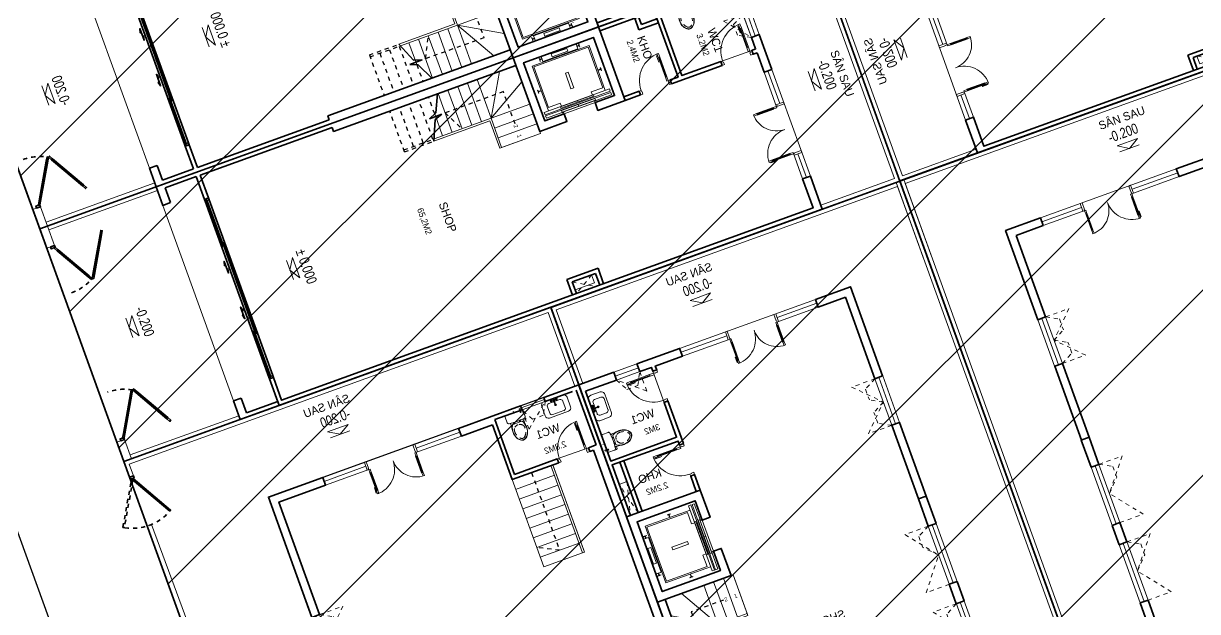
# Model space of a CAD drawing. Header units: metres. Extents: x 551291 to 569219, y 2064429 to 2066248.
# Drawn here: x 552833.64 to 552862.09, y 2065677.36 to 2065691.61 of the extents above; entities that cross this region are included whole.
import ezdxf

# ---------------------------------------------------------------- set-up
doc = ezdxf.new("R2010")
doc.units = ezdxf.units.M
for name, pattern in [('$AUDIT_BAD_LTYPE2', [0]), ('CENTER', [2, 1.25, -0.25, 0.25, -0.25]), ('DASHDOT2', [0.5, 0.25, -0.125, 0, -0.125]), ('HIDDEN', [0.375, 0.25, -0.125]), ('HIDDEN2', [0.1875, 0.125, -0.0625]), ('xref-thap C (mb tang 32-2)$0$HIDDEN', [0.375, 0.25, -0.125])]:
    doc.linetypes.add(name, pattern=pattern)
doc.layers.get('0').update_dxf_attribs({"linetype": 'CONTINUOUS'})
doc.layers.get('DEFPOINTS').update_dxf_attribs({"linetype": 'CONTINUOUS'})
for name, color, linetype, lineweight in [('-CONCRETE', 1, 'CONTINUOUS', 35), ('-DIM', 9, 'CONTINUOUS', 13), ('-DOOR', 137, 'CONTINUOUS', 9), ('-FURNITURE', 46, 'CONTINUOUS', 9), ('-HIDE', 3, 'HIDDEN', 13), ('-KH', 143, 'CONTINUOUS', 13), ('-LINE1', 7, 'CONTINUOUS', 18), ('-LINE2', 252, 'CONTINUOUS', 9), ('-TEXT', 7, 'CONTINUOUS', 15), ('-WALL', 4, 'CONTINUOUS', 35), ('text', 7, 'CONTINUOUS', 25)]:
    doc.layers.add(name, color=color, linetype=linetype, lineweight=lineweight)
for name, color, linetype in [('1-NETMANH', 8, 'CONTINUOUS'), ('APOLIC', 7, 'CONTINUOUS'), ('ChiaLo', 128, 'CENTER'), ('datOlienke', 42, 'CONTINUOUS'), ('LogDg', 7, 'CONTINUOUS'), ('LoLK', 6, 'CONTINUOUS'), ('TEXT25', 2, 'CONTINUOUS'), ('ViaHeS', 32, 'CONTINUOUS')]:
    doc.layers.add(name, color=color, linetype=linetype)
doc.styles.add('1', font='arial.ttf')
doc.styles.add('SVN_AVO_thuong', font='')
doc.styles.add('T1', font='', dxfattribs={"height": 200})
doc.styles.add('vnavanth', font='', dxfattribs={"width": 0.8})
doc.styles.get('SVN_AVO_thuong').set_extended_font_data('SVN-Avo')
doc.styles.get('T1').set_extended_font_data('VNgeometric Light')
doc.styles.get('vnavanth').set_extended_font_data('.VnAvantH')

# ---------------------------------------------------------------- blocks, each defined once
blk = doc.blocks.new('A$C18091ED7')
for p, q in [((-83, -267), (-83, -300)), ((-83, -278), (-83, -288)), ((-63, -265), (-81, -265)), ((-61, -267), (-61, -300)), ((0, -42), (0, 0)), ((61, -267), (61, -300)), ((63, -265), (81, -265)), ((83, -267), (83, -300)), ((83, -278), (83, -288)), ((146, -27), (179, -27)), ((146, -27), (146, -30)), ((146, -30), (166, -30)), ((153, -37), (146, -30)), ((152, 0), (152, -27)), ((152, 0), (179, 0)), ((153, -37), (166, -37)), ((153, -40), (153, -37)), ((153, -40), (178, -40)), ((153, -40), (178, -40)), ((153, -40), (153, -42)), ((165, -262), (165, -290)), ((185, -30), (166, -30)), ((178, -37), (166, -37)), ((168, -260), (228, -260)), ((185, -30), (178, -37)), ((178, -37), (178, -40)), ((178, -40), (178, -42)), ((179, 0), (179, -27)), ((179, -27), (185, -27)), ((185, -27), (185, -30)), ((231, -274), (231, -262)), ((-61, -290), (-83, -290)), ((61, -290), (83, -290)), ((168, -292), (207, -292))]:
    blk.add_line(p, q)
for points in [[(230, -219, -0.137407), (225, -235), (222, -241, -0.236081), (198, -255, -0.051961), (-198, -255, -0.236081), (-222, -241), (-225, -235, -0.137407), (-230, -219), (-230, -72, -0.198912), (-226, -63), (-209, -46, -0.198912), (-200, -42), (0, -42), (200, -42, -0.198912), (209, -46), (226, -63, -0.198912), (230, -72)], [(144, -619, -0.212405), (26, -734, -0.027685), (-1, -739, -0.022279), (-26, -734, -0.212405), (-144, -619, -0.142796), (-167, -428, -0.093005), (-128, -309, -0.256439), (-111, -300), (0, -300), (111, -300, -0.256439), (128, -309, -0.093005), (167, -428, -0.142796)]]:
    blk.add_lwpolyline(points, format="xyb", close=True)
at = {"linetype": 'xref-thap C (mb tang 32-2)$0$HIDDEN', "ltscale": 100}
blk.add_lwpolyline([(61, -669, -0.199031), (0, -699, -0.199031), (-61, -669, -0.218924), (-132, -478, -0.153791), (-112, -404, -0.236701), (0, -348, -0.236701), (112, -404, -0.153791), (132, -478, -0.218924)], format="xyb", close=True, dxfattribs=at)
blk.add_circle((166, -78), 13.9)
for centre, radius, start, end in [((-81, -267), 1.98, 90, 180), ((-63, -267), 1.98, 0, 90), ((63, -267), 1.98, 90, 180), ((81, -267), 1.98, 0, 90), ((168, -262), 2.47, 90, 180), ((168, -225), 80.1, 306.4659, 320.3123), ((228, -274), 2.47, 320.3123, 0), ((168, -290), 2.47, 180, 270), ((207, -277), 15.5, 270, 306.4659)]:
    blk.add_arc(centre, radius, start, end)
for points in [[(-156, -259), (-157, -267), (-164, -328), (-169, -385), (-184, -528), (-136, -679), (-50, -735), (-20, -741), (0, -744)], [(156, -259), (157, -267), (164, -328), (169, -385), (184, -528), (136, -679), (50, -735), (20, -741), (0, -744)]]:
    blk.add_open_spline(points, degree=3, knots=[130.613938, 130.613938, 130.613938, 130.613938, 152.852109, 311.129351, 417.703951, 561.383393, 697.692632, 710.812262, 710.812262, 710.812262, 710.812262])
blk = doc.blocks.new('X-5M-DH-2-CORE$0$A$C75E80C28')
at = {"layer": '-LINE2', "linetype": 'Continuous', "ltscale": 2}
for p, q in [((-731, -149), (731, -149)), ((-731, -1305), (-731, -149)), ((-700, -179), (700, -179)), ((-700, -1225), (-700, -179)), ((-557, -112), (-560, -112)), ((-510, -22), (-510, -51)), ((-507, -22), (-510, -22)), ((-510, -109), (-510, -79)), ((-507, -22), (-507, -51)), ((-507, -109), (-507, -79)), ((-456, -57), (-501, -57)), ((-456, -60), (-501, -60)), ((-456, -70), (-501, -70)), ((-456, -73), (-501, -73)), ((-453, -63), (-453, -67)), ((-450, -63), (-450, -67)), ((450, -63), (450, -67)), ((453, -63), (453, -67)), ((456, -57), (501, -57)), ((456, -60), (501, -60)), ((456, -70), (501, -70)), ((456, -73), (501, -73)), ((457, -112), (460, -112)), ((507, -22), (510, -22)), ((507, -22), (507, -51)), ((507, -109), (507, -79)), ((510, -22), (510, -51)), ((510, -109), (510, -79)), ((700, -1225), (700, -179)), ((731, -1305), (731, -149)), ((840, -1305), (-840, -1305)), ((-840, -1365), (-840, -1305)), ((840, -1365), (-840, -1365)), ((840, -1395), (-840, -1395)), ((-840, -1395), (-840, -1455)), ((-700, -1225), (-400, -1225)), ((430, -1406), (-430, -1406)), ((-430, -1406), (-430, -1446)), ((425, -1309), (-425, -1309)), ((-425, -1343), (-425, -1309)), ((425, -1343), (-425, -1343)), ((-400, -1305), (-400, -1225)), ((0, -1309), (0, -1343)), ((0, -1406), (0, -1446)), ((700, -1225), (400, -1225)), ((400, -1305), (400, -1225)), ((425, -1343), (425, -1309)), ((430, -1406), (430, -1446)), ((840, -1365), (840, -1305)), ((840, -1395), (840, -1455)), ((-840, -1455), (-435, -1455)), ((-435, -1450), (-435, -1460)), ((-435, -1450), (-400, -1450)), ((-435, -1460), (-425, -1460)), ((-435, -1490), (-435, -1500)), ((-435, -1490), (-425, -1490)), ((-435, -1500), (-400, -1500)), ((-433, -1452), (-433, -1458)), ((-433, -1452), (-402, -1452)), ((-433, -1458), (-425, -1458)), ((-433, -1492), (-433, -1498)), ((-433, -1492), (-425, -1492)), ((-433, -1498), (-402, -1498)), ((430, -1446), (-430, -1446)), ((-425, -1458), (-425, -1460)), ((-425, -1490), (-425, -1492)), ((-402, -1452), (-402, -1498)), ((400, -1450), (-400, -1450)), ((-400, -1450), (-400, -1500)), ((400, -1450), (400, -1500)), ((435, -1450), (400, -1450)), ((435, -1500), (400, -1500)), ((402, -1452), (402, -1498)), ((433, -1452), (402, -1452)), ((433, -1498), (402, -1498)), ((433, -1458), (425, -1458)), ((425, -1458), (425, -1460)), ((435, -1460), (425, -1460)), ((425, -1490), (425, -1492)), ((435, -1490), (425, -1490)), ((433, -1492), (425, -1492)), ((433, -1452), (433, -1458)), ((433, -1492), (433, -1498)), ((435, -1450), (435, -1460)), ((840, -1455), (435, -1455)), ((435, -1490), (435, -1500))]:
    blk.add_line(p, q, dxfattribs=at)
for points in [[(-450, 0), (-450, -130), (450, -130), (450, 0)], [(-200, -29), (200, -29), (200, -101), (-200, -101)], [(-36, -584), (36, -584), (36, -984), (-36, -984)]]:
    blk.add_lwpolyline(points, close=True, dxfattribs=at)
for points in [[(-780, -789), (-751, -789, 0.414214), (-750, -788), (-750, -784), (-750, -780, 0.414214), (-751, -779), (-780, -779, -0.256978), (-784, -782), (-798, -782, -0.414214), (-801, -779), (-804, -749, 0.414214), (-807, -746), (-812, -746), (-812, -784), (-812, -821), (-807, -821, 0.414214), (-804, -818), (-801, -789, -0.414214), (-798, -786), (-784, -786, -0.256978), (-780, -789)], [(780, -789), (751, -789, -0.414214), (750, -788), (750, -784), (750, -780, -0.414214), (751, -779), (780, -779, 0.256978), (784, -782), (798, -782, 0.414214), (801, -779), (804, -749, -0.414214), (807, -746), (812, -746), (812, -784), (812, -821), (807, -821, -0.414214), (804, -818), (801, -789, 0.414214), (798, -786), (784, -786, 0.256978), (780, -789)]]:
    blk.add_lwpolyline(points, format="xyb", dxfattribs=at)
for centre, radius, start, end in [((-501, -51), 9.4, 180, 270), ((-501, -79), 9.4, 90, 180), ((-501, -51), 6.2, 180, 270), ((-501, -79), 6.2, 90, 180), ((-456, -63), 6.2, 0, 90), ((-456, -63), 3, 0, 90), ((-456, -67), 6.2, 270, 0), ((-456, -67), 3, 270, 0), ((456, -63), 6.2, 90, 180), ((456, -67), 6.2, 180, 270), ((456, -63), 3, 90, 180), ((456, -67), 3, 180, 270), ((501, -51), 6.2, 270, 0), ((501, -51), 9.4, 270, 0), ((501, -79), 9.4, 0, 90), ((501, -79), 6.2, 0, 90)]:
    blk.add_arc(centre, radius, start, end, dxfattribs=at)
blk = doc.blocks.new('A$C3F71457E')
at = {"layer": '-CONCRETE'}
blk.add_lwpolyline([(0, -100), (0, 400), (-1500, 400), (-1500, -1400), (0, -1400), (0, -900), (200, -900), (200, -1600), (-1700, -1600), (-1700, 600), (200, 600), (200, -100), (0, -100)], dxfattribs=at)
at = {"layer": '-LINE1'}
blk.add_line((0, -900), (0, -100), dxfattribs=at)
at = {"color": 2, "rotation": 90}
blk.add_blockref('X-5M-DH-2-CORE$0$A$C75E80C28', (-1500, -500), dxfattribs=at)
blk = doc.blocks.new('*U1202')
at = {"linetype": '$AUDIT_BAD_LTYPE2'}
for p, q in [((70, 100), (70, 600)), ((90, 600), (90, 100))]:
    blk.add_line(p, q, dxfattribs=at)
for points in [[(50, 600), (90, 600), (90, 700), (50, 700), (50, 600)], [(50, 603), (50, 100)], [(50, 100), (90, 100), (90, 0), (50, 0), (50, 100)]]:
    blk.add_lwpolyline(points)
for points in [[(118, 495), (118, 664), (90, 664), (90, 636), (113, 636), (113, 495)], [(0, 0), (50, 0), (50, -40), (60, -40), (60, -100), (0, -100)], [(800, 0), (750, 0), (750, -40), (740, -40), (740, -100), (800, -100)]]:
    blk.add_lwpolyline(points, close=True)
at = {"linetype": '$AUDIT_BAD_LTYPE2', "ltscale": 0.3}
blk.add_arc((50, 0), 700, 0, 90, dxfattribs=at)
blk = doc.blocks.new('lavabo4')
for p, q in [((241, 0), (-241, 0)), ((-327, -86), (-327, -330)), ((-200, -138), (-200, -305)), ((141, -80), (-141, -80)), ((-74, -39), (-79, -39)), ((-74, -44), (-79, -44)), ((-67, -33), (-67, -28)), ((-67, -50), (-67, -55)), ((-63, -33), (-63, -28)), ((-63, -50), (-63, -55)), ((-57, -39), (-52, -39)), ((-57, -44), (-52, -44)), ((-9, -57), (-9, -123)), ((9, -123), (9, -57)), ((57, -39), (52, -39)), ((57, -44), (52, -44)), ((63, -33), (63, -28)), ((63, -50), (63, -55)), ((68, -33), (68, -28)), ((68, -50), (68, -55)), ((74, -39), (79, -39)), ((74, -44), (79, -44)), ((200, -305), (200, -138)), ((327, -330), (327, -86)), ((-241, -416), (241, -416)), ((-141, -363), (141, -363))]:
    blk.add_line(p, q)
for centre, radius in [((-65, -42), 24.8), ((-83, -42), 5.03), ((-65, -42), 9), ((-65, -24), 5.03), ((-65, -60), 5.03), ((-47, -42), 5.03), ((0, -159), 22.8), ((0, -159), 14.1), ((0, -42), 9), ((65, -42), 24.8), ((47, -42), 5.03), ((65, -42), 9), ((65, -24), 5.03), ((65, -60), 5.03), ((83, -42), 5.03)]:
    blk.add_circle(centre, radius)
for centre, radius, start, end in [((-241, -86), 86.1, 90, 180), ((-141, -138), 58.8, 90, 180), ((-65, -42), 18, 105.2407, 164.2093), ((-65, -42), 18, 196.2342, 253.9047), ((-65, -42), 18, 16.4413, 74.0789), ((-65, -42), 18, 286.12, 344.0884), ((0, -42), 27, 289.6514, 250.3603), ((0, -42), 18, 300.3431, 239.7554), ((0, -123), 9, 180, 0), ((65, -42), 18, 106.12, 164.0884), ((65, -42), 18, 196.4413, 254.0789), ((65, -42), 18, 16.2342, 73.9047), ((65, -42), 18, 285.2407, 344.2093), ((141, -138), 58.8, 0, 90), ((241, -86), 86.1, 0, 90), ((-241, -330), 86.1, 180, 270), ((-141, -305), 58.8, 180, 270), ((141, -305), 58.8, 270, 0), ((241, -330), 86.1, 270, 0)]:
    blk.add_arc(centre, radius, start, end)
blk = doc.blocks.new('A$Cf949713d')
at = {"layer": '-LINE1'}
for p, q in [((1754, 3250), (4, 3250)), ((1004, 2250), (427, 3250)), ((1004, 3250), (1004, 2250)), ((1254, 2250), (1254, 3250)), ((1254, 3250), (1254, 2250)), ((1504, 2250), (1504, 3250)), ((1504, 3250), (1504, 2250)), ((1754, 2250), (1754, 3250)), ((1754, 3250), (1754, 2200)), ((1004, 2250), (4, 2827)), ((1004, 780), (1004, 2250)), ((1004, 2250), (1754, 2250)), ((1054, 2200), (1054, 759)), ((1054, 2200), (1754, 2200))]:
    blk.add_line(p, q, dxfattribs=at)
at = {"layer": '-LINE1', "lineweight": 18}
for p, q in [((4, 3250), (4, 1250)), ((1004, 2250), (4, 2250)), ((1004, 2000), (4, 2000)), ((1004, 1750), (4, 1750)), ((1004, 1500), (4, 1500)), ((1004, 1250), (4, 1250)), ((1004, 1000), (439, 1000))]:
    blk.add_line(p, q, dxfattribs=at)
at = {"layer": '-WALL'}
for p, q in [((426, 1032), (0, 1235)), ((505, 1160), (503, 839)), ((570, 962), (505, 1160)), ((503, 839), (426, 1032)), ((1054, 759), (570, 962))]:
    blk.add_line(p, q, dxfattribs=at)
at = {"layer": '1-NETMANH', "linetype": 'DASHDOT2'}
for p, q in [((4, 1233), (4, 0)), ((439, 1000), (4, 1000)), ((1004, 750), (4, 750)), ((1004, 0), (1004, 780)), ((1054, 0), (1054, 759)), ((1004, 500), (4, 500)), ((1004, 250), (4, 250)), ((1054, 0), (4, 0))]:
    blk.add_line(p, q, dxfattribs=at)
blk.add_lwpolyline([(1331, 2750), (496, 2750), (502, 1250), (502, 1250), (1004, 1500), (1004, 1500)], dxfattribs=at)
at = {"layer": '-TEXT', "color": 2, "style": 'vnavanth'}
for s, p in [('2', (1351, 2698)), ('1', (1600, 2698))]:
    blk.add_text(s, height=100, dxfattribs=at).set_placement(p)
blk = doc.blocks.new('*U1193')
at = {"color": 8, "ltscale": 100}
for p, q in [((50, 100), (4580, 100)), ((50, 0), (4580, 0))]:
    blk.add_line(p, q, dxfattribs=at)
at = {"ltscale": 100}
for p, q in [((105, 45), (1148, 45)), ((1148, 10), (105, 10)), ((1218, 90), (2245, 90)), ((2245, 55), (1218, 55)), ((3413, 90), (2385, 90)), ((2385, 55), (3413, 55)), ((4525, 45), (3483, 45)), ((3483, 10), (4525, 10))]:
    blk.add_line(p, q, dxfattribs=at)
for points in [[(50, 100), (0, 100), (0, 0), (50, 0), (50, 10), (35, 10), (35, 45), (50, 45)], [(4630, 0), (4580, 0), (4580, 10), (4595, 10), (4595, 45), (4580, 45), (4580, 100), (4630, 100)]]:
    blk.add_lwpolyline(points, close=True)
for points in [[(105, 32), (95, 32), (95, 22), (105, 22), (105, 10), (35, 10), (35, 45), (105, 45)], [(1148, 90), (1218, 90), (1218, 77), (1208, 77), (1208, 67), (1218, 67), (1218, 55), (1148, 55)], [(1218, 10), (1148, 10), (1148, 22), (1158, 22), (1158, 32), (1148, 32), (1148, 45), (1218, 45)], [(2245, 67), (2255, 67), (2255, 77), (2245, 77), (2245, 90), (2315, 90), (2315, 55), (2245, 55)], [(2385, 67), (2375, 67), (2375, 77), (2385, 77), (2385, 90), (2315, 90), (2315, 55), (2385, 55)], [(3483, 90), (3413, 90), (3413, 77), (3423, 77), (3423, 67), (3413, 67), (3413, 55), (3483, 55)], [(3413, 10), (3483, 10), (3483, 22), (3473, 22), (3473, 32), (3483, 32), (3483, 45), (3413, 45)], [(4525, 32), (4535, 32), (4535, 22), (4525, 22), (4525, 10), (4595, 10), (4595, 45), (4525, 45)]]:
    blk.add_lwpolyline(points, close=True, dxfattribs=at)
at = {"color": 8, "ltscale": 100}
for points in [[(1158, 32), (1158, 22), (95, 22), (95, 32)], [(1208, 67), (1208, 77), (2255, 77), (2255, 67)], [(3423, 67), (3423, 77), (2375, 77), (2375, 67)], [(3473, 32), (3473, 22), (4535, 22), (4535, 32)]]:
    blk.add_lwpolyline(points, close=True, dxfattribs=at)
for points in [[(1677, -65), (1677, -90), (1577, -65), (1877, -65), (1777, -40), (1777, -65)], [(2954, -65), (2954, -90), (3054, -65), (2754, -65), (2854, -40), (2854, -65)]]:
    blk.add_lwpolyline(points)
blk = doc.blocks.new('*U1195')
for points in [[(22, 564), (22, 734), (50, 734), (50, 706), (27, 706), (27, 564)], [(0, 0), (50, 0), (50, -40), (60, -40), (60, -246), (0, -246)], [(1599, 0), (1549, 0), (1549, -40), (1539, -40), (1539, -246), (1599, -246)]]:
    blk.add_lwpolyline(points, close=True)
for points in [[(50, 670), (90, 670), (90, 770), (50, 770), (50, 670)], [(1549, 629), (1509, 629), (1509, 729), (1549, 729), (1549, 629)], [(50, 673), (50, 100)], [(1549, 632), (1549, 100)], [(50, 100), (90, 100), (90, 0), (50, 0), (50, 100)], [(1549, 100), (1509, 100), (1509, 0), (1549, 0), (1549, 100)]]:
    blk.add_lwpolyline(points)
at = {"ltscale": 0.3}
for points in [[(820, 0, 0.414214), (50, 770, 0.414214)], [(820, 0, -0.414214), (1549, 729, -0.414214)]]:
    blk.add_lwpolyline(points, format="xyb", dxfattribs=at)
at = {"layer": 'APOLIC', "linetype": '$AUDIT_BAD_LTYPE2'}
for p, q in [((70, 100), (70, 670)), ((90, 670), (90, 100)), ((1509, 629), (1509, 100)), ((1529, 100), (1529, 629))]:
    blk.add_line(p, q, dxfattribs=at)
blk = doc.blocks.new('MAU M1SH')
at = {"layer": '-DIM'}
blk.add_line((1020, 14600), (-380, 14600), dxfattribs=at)
at = {"layer": '-DOOR'}
for p, q in [((1870, 14800), (1920, 14800)), ((1020, 14700), (420, 14700)), ((1920, 14700), (2760, 14700)), ((4060, 14700), (4670, 14700))]:
    blk.add_line(p, q, dxfattribs=at)
blk.add_lwpolyline([(1020, 14600), (420, 14600), (420, 14800), (1020, 14800)], close=True, dxfattribs=at)
for points in [[(2833, 14600), (1920, 14600), (1920, 14800), (4670, 14800), (4670, 14600), (3987, 14600)], [(1320, 14500), (1320, 13700)]]:
    blk.add_lwpolyline(points, dxfattribs=at)
at = {"layer": '-HIDE', "ltscale": 10}
for p, q in [((5120, 9000), (5420, 8500)), ((5120, 8500), (5419, 9000))]:
    blk.add_line(p, q, dxfattribs=at)
at = {"layer": '-KH'}
for p, q in [((2265, 15612), (2762, 15612)), ((2271, 2164), (2768, 2164)), ((2265, -1975), (2762, -1975))]:
    blk.add_line(p, q, dxfattribs=at)
for points in [[(2777, 15771), (2250, 15771), (2514, 15612)], [(2783, 2323), (2256, 2323), (2520, 2164)], [(2777, -1816), (2250, -1816), (2514, -1975)]]:
    blk.add_lwpolyline(points, close=True, dxfattribs=at)
for points in [[(2514, 15612), (2514, 15771), (2777, 15771), (2514, 15612)], [(2520, 2164), (2520, 2323), (2783, 2323), (2520, 2164)], [(2514, -1975), (2514, -1816), (2777, -1816), (2514, -1975)]]:
    blk.add_solid(points, dxfattribs=at)
at = {"layer": '-LINE1'}
for p, q in [((5320, 9000), (5120, 9000)), ((5320, 9000), (5320, 8500)), ((0, -200), (5040, -200))]:
    blk.add_line(p, q, dxfattribs=at)
at = {"layer": '-LINE1', "lineweight": 18}
for p, q in [((-480, 800), (-480, -3200)), ((5520, 800), (5520, -3200)), ((-381, -3000), (-381, -200)), ((5420, -3000), (5420, -200)), ((20, -3100), (20, -3000))]:
    blk.add_line(p, q, dxfattribs=at)
at = {"layer": '-LINE1'}
for points in [[(-480, 14800), (-480, 16800), (5520, 16800), (5518, 14800)], [(-380, 14800), (-380, 16700), (5420, 16700), (5418, 14800)]]:
    blk.add_lwpolyline(points, dxfattribs=at)
at = {"layer": '-LINE1', "lineweight": 18}
for points in [[(-480, -3200), (20, -3200), (20, -3000), (-480, -3000)], [(5020, -3200), (5520, -3200), (5520, -3000), (5020, -3000)]]:
    blk.add_lwpolyline(points, close=True, dxfattribs=at)
at = {"layer": '-LINE2', "linetype": 'HIDDEN2', "ltscale": 10}
for points in [[(420, 14600), (420, 14100), (1019, 14600)], [(1020, 14600), (859, 14300), (580, 14300), (420, 14600)]]:
    blk.add_lwpolyline(points, dxfattribs=at)
at = {"layer": '-WALL'}
for p, q in [((-180, 12600), (-180, 12200)), ((-80, 12600), (-80, 12100)), ((-380, 12200), (-180, 12200)), ((-380, 12100), (-80, 12100)), ((5020, 9200), (5419, 9200)), ((5020, 9200), (5020, 8400)), ((-380, 9000), (-480, 9000)), ((-480, 9000), (-480, 800)), ((5120, 9100), (5419, 9100)), ((5120, 9100), (5120, 8500)), ((5020, 8400), (5420, 8400)), ((5120, 8500), (5420, 8500)), ((-380, 900), (-380, 4300)), ((205, 900), (-380, 900)), ((205, 800), (205, 900)), ((4835, 800), (4835, 900)), ((-480, 800), (-480, -200)), ((-381, 800), (205, 800)), ((-381, 0), (-381, 800)), ((5520, 800), (5420, 800)), ((5420, 800), (5420, 0)), ((5520, -200), (5520, 800)), ((0, 0), (-381, 0)), ((0, 0), (0, -200)), ((5040, 0), (5420, 0)), ((0, -200), (-480, -200)), ((5040, -200), (5040, 0)), ((5040, -200), (5520, -200))]:
    blk.add_line(p, q, dxfattribs=at)
for points in [[(-480, 16800), (5520, 16800), (5520, -3200), (-480, -3200)], [(1420, 14600), (1420, 14500), (1320, 14500), (1320, 14600), (1020, 14600), (1020, 14800), (1920, 14800), (1920, 14600)], [(1320, 11600), (1420, 11600), (1420, 11200), (1320, 11200)]]:
    blk.add_lwpolyline(points, close=True, dxfattribs=at)
for points in [[(-380, 12700), (1320, 12700), (1320, 13700), (1420, 13700), (1420, 12400), (1320, 12400), (1320, 12600), (-380, 12600), (-380, 11200), (-480, 11200), (-480, 14800), (420, 14800), (420, 14600), (-380, 14600), (-380, 12700)], [(4670, 14800), (5520, 14800), (5520, 800), (4835, 800), (4835, 900), (5419, 900), (5419, 14600), (4670, 14600), (4670, 14800)], [(-380, 4300), (-280, 4300), (-280, 9000)]]:
    blk.add_lwpolyline(points, dxfattribs=at)
at = {"ltscale": 100}
for p, q in [((995, -2360), (146, -1870)), ((164, -1839), (1013, -2329)), ((4876, -1839), (4027, -2329)), ((4044, -2360), (4893, -1870)), ((995, -2460), (146, -2950)), ((164, -2980), (1013, -2490)), ((4876, -2980), (4027, -2490)), ((4044, -2460), (4893, -2950))]:
    blk.add_line(p, q, dxfattribs=at)
for points in [[(158, -1850), (149, -1845), (144, -1854), (153, -1859), (146, -1870), (60, -1820), (77, -1789), (164, -1839)], [(4882, -1850), (4891, -1845), (4896, -1854), (4887, -1859), (4893, -1870), (4980, -1820), (4962, -1789), (4876, -1839)], [(1082, -2410), (995, -2360), (1001, -2349), (1010, -2354), (1015, -2345), (1006, -2340), (1013, -2329), (1099, -2379)], [(1082, -2410), (995, -2460), (1001, -2471), (1010, -2466), (1015, -2474), (1006, -2479), (1013, -2490), (1099, -2440)], [(3958, -2410), (4044, -2360), (4038, -2349), (4030, -2354), (4025, -2345), (4033, -2340), (4027, -2329), (3940, -2379)], [(3958, -2410), (4044, -2460), (4038, -2471), (4030, -2466), (4025, -2474), (4033, -2479), (4027, -2490), (3940, -2440)], [(70, -3035), (60, -3035), (60, -3000), (20, -3000), (20, -3100), (70, -3100)], [(158, -2969), (149, -2974), (144, -2966), (153, -2961), (146, -2950), (60, -3000), (77, -3030), (164, -2980)], [(4882, -2969), (4891, -2974), (4896, -2966), (4887, -2961), (4893, -2950), (4980, -3000), (4962, -3030), (4876, -2980)], [(4970, -3035), (4980, -3035), (4980, -3000), (5020, -3000), (5020, -3100), (4970, -3100)]]:
    blk.add_lwpolyline(points, close=True, dxfattribs=at)
at = {"color": 8, "ltscale": 100}
for points in [[(1015, -2345), (1010, -2354), (144, -1854), (149, -1845)], [(4025, -2345), (4030, -2354), (4896, -1854), (4891, -1845)], [(1015, -2474), (1010, -2466), (144, -2966), (149, -2974)], [(4025, -2474), (4030, -2466), (4896, -2966), (4891, -2974)]]:
    blk.add_lwpolyline(points, close=True, dxfattribs=at)
at = {"color": 8, "linetype": 'HIDDEN', "ltscale": 10}
for centre, start, end in [((60, -3000), 0, 30), ((4980, -3000), 150, 180)]:
    blk.add_arc(centre, 1180, start, end, dxfattribs=at)
blk.add_arc((562, -2710), 580, 210, 213.4596)
at = {"layer": 'text'}
for p, q in [((-480, 10000), (-481, 10000)), ((-480, 9900), (-481, 9900))]:
    blk.add_line(p, q, dxfattribs=at)
at = {"layer": '-DOOR', "xscale": 0.8130081300813009, "yscale": 0.8130081300813009, "zscale": 0.8130081300813009, "rotation": 180}
blk.add_blockref('*U1195', (4060, 14600), dxfattribs=at)
at = {"layer": '-DOOR', "xscale": -1, "rotation": 89.99999998995061}
for p in [(1320, 14500), (1320, 12400)]:
    blk.add_blockref('*U1202', p, dxfattribs=at)
at = {"layer": '-FURNITURE', "rotation": 90}
blk.add_blockref('lavabo4', (-380, 14077), dxfattribs=at)
at = {"layer": '-FURNITURE', "xscale": -1, "rotation": 90}
blk.add_blockref('A$C18091ED7', (-423, 13273), dxfattribs=at)
at = {"layer": '-WALL', "xscale": -1, "rotation": 180}
blk.add_blockref('A$C3F71457E', (1220, 9600), dxfattribs=at)
at = {"layer": '-WALL', "color": 1}
blk.add_blockref('A$Cf949713d', (-284, 5750), dxfattribs=at)
blk.add_blockref('*U1193', (205, 800))
at = {"layer": '-TEXT', "style": '1', "width": 0.75}
for s, p in [('-0.200', (2124, 15894)), ('%%P 0.000', (2136, 2446)), ('-0.200', (2124, -1693))]:
    blk.add_text(s, height=250, dxfattribs=at).set_placement(p)
at = {"layer": 'TEXT25'}
for s, height, style, p in [('SÂN SAU', 200, 'SVN_AVO_thuong', (2002, 16272)), ('WC1', 200, 'SVN_AVO_thuong', (487, 13653)), ('3.2M2', 150, 'T1', (509, 13362)), ('KHO', 200, 'SVN_AVO_thuong', (81, 11985)), ('2.4M2', 150, 'T1', (82, 11720)), ('SHOP', 200, 'SVN_AVO_thuong', (2235, 6098)), ('65,2M2', 150, 'T1', (2182, 5560))]:
    blk.add_text(s, height=height, rotation=360, dxfattribs=dict(at, style=style)).set_placement(p)
blk = doc.blocks.new('D12')
at = {"layer": '-DOOR'}
for p, q in [((0, 200), (1200, 200)), ((0, 100), (1200, 100)), ((0, 0), (1200, 0))]:
    blk.add_line(p, q, dxfattribs=at)
at = {"layer": '-LINE2', "linetype": 'HIDDEN2', "ltscale": 10}
for p, q in [((0, 200), (0, 800)), ((0, 800), (600, 200)), ((1200, 800), (600, 200)), ((1200, 200), (1200, 800)), ((0, 200), (160, 500)), ((160, 500), (439, 500)), ((600, 200), (439, 500)), ((600, 200), (761, 500)), ((1040, 500), (761, 500)), ((1200, 200), (1040, 500))]:
    blk.add_line(p, q, dxfattribs=at)
blk = doc.blocks.new('MAU M3SH')
at = {"layer": '-DOOR'}
for p, q in [((4550, 14700), (5150, 14700)), ((-951, 12500), (-951, 11300)), ((-851, 12500), (-851, 11300)), ((-751, 12500), (-751, 11300)), ((-850, 8700), (-851, 7200)), ((-851, 6700), (-851, 5200))]:
    blk.add_line(p, q, dxfattribs=at)
for points in [[(1045, 14600), (-50, 14600), (-50, 14800), (3450, 14800), (3450, 14600), (2272, 14600)], [(972, 14700), (-50, 14700)], [(3450, 14700), (2272, 14700)], [(-951, 9400), (-951, 9400), (-751, 9400), (-751, 9200)], [(-751, 8700), (-751, 5200), (-951, 5200), (-951, 8700)]]:
    blk.add_lwpolyline(points, dxfattribs=at)
blk.add_lwpolyline([(5150, 14600), (4550, 14600), (4550, 14800), (5150, 14800)], close=True, dxfattribs=at)
at = {"layer": '-HIDE'}
for p, q in [((5749, 11400), (5950, 12200)), ((5749, 12200), (5949, 11400))]:
    blk.add_line(p, q, dxfattribs=at)
at = {"layer": '-KH'}
blk.add_line((2302, 15650), (2799, 15650), dxfattribs=at)
blk.add_lwpolyline([(2814, 15809), (2287, 15809), (2550, 15650)], close=True, dxfattribs=at)
blk.add_solid([(2550, 15650), (2550, 15809), (2814, 15809), (2550, 15650)], dxfattribs=at)
at = {"layer": '-LINE1'}
for p, q in [((-2951, -2700), (-2950, 16800)), ((-2950, 16800), (-2850, 16800)), ((-2850, 16800), (-2851, -2502)), ((4250, 14500), (4250, 13700)), ((5749, 12200), (5949, 12200))]:
    blk.add_line(p, q, dxfattribs=at)
for points in [[(-2950, 14800), (-2950, 16800), (6050, 16800), (6048, 14800)], [(-2850, 14800), (-2850, 16700), (5949, 16700), (5948, 14800)], [(-2850, 14800), (-2850, 16700), (5949, 16700), (5948, 14800)]]:
    blk.add_lwpolyline(points, dxfattribs=at)
at = {"layer": '-LINE2', "linetype": 'HIDDEN2', "ltscale": 10}
for p, q in [((4550, 14600), (4550, 14100)), ((4550, 14100), (5150, 14600)), ((-751, 8700), (-151, 8700)), ((-151, 8700), (-751, 7950)), ((-751, 8700), (-451, 8540)), ((-451, 8540), (-451, 8261)), ((-751, 7950), (-451, 8261)), ((-151, 7200), (-751, 7950)), ((-751, 7200), (-151, 7200)), ((-751, 6700), (-151, 6700)), ((-151, 6700), (-751, 5950)), ((-751, 6700), (-451, 6540)), ((-751, 5950), (-451, 6261)), ((-451, 6540), (-451, 6261)), ((-151, 5200), (-751, 5950)), ((-751, 5200), (-151, 5200))]:
    blk.add_line(p, q, dxfattribs=at)
blk.add_lwpolyline([(5150, 14600), (4989, 14300), (4710, 14300), (4550, 14600)], dxfattribs=at)
at = {"layer": '-WALL'}
for p, q in [((-50, 14800), (-50, 14600)), ((-50, 14600), (-751, 14600)), ((-751, 14600), (-751, 12500)), ((5649, 11400), (5649, 12700)), ((5749, 11400), (5749, 12700)), ((-751, 12500), (-950, 12500)), ((4150, 11400), (4250, 11400)), ((-950, 9400), (-950, 11300)), ((-751, 11300), (-950, 11300)), ((-751, 11300), (-751, 9400)), ((-750, 9400), (-951, 9400)), ((-951, 8700), (-951, 9400)), ((-751, 8700), (-751, 9400)), ((5849, 9200), (5850, 4700)), ((5949, 9200), (6050, 9200)), ((6050, 800), (6050, 9200)), ((-951, 8700), (-751, 8700)), ((-951, 5200), (-751, 5200)), ((-950, 4700), (-950, 5200)), ((-751, 5200), (-750, 1000))]:
    blk.add_line(p, q, dxfattribs=at)
at = {"layer": '-WALL', "color": 250}
for p, q in [((-751, 7200), (-951, 7200)), ((-751, 6700), (-951, 6700))]:
    blk.add_line(p, q, dxfattribs=at)
at = {"layer": '-WALL'}
for points in [[(-2950, 16800), (6050, 16800), (6050, -2887), (-2950, -2700)], [(4150, 11801), (4250, 11801), (4250, 11400), (4150, 11400)], [(-951, 7200), (-751, 7200), (-751, 6700), (-951, 6700)]]:
    blk.add_lwpolyline(points, close=True, dxfattribs=at)
for points in [[(-950, 12500), (-950, 14800), (-50, 14800)], [(4550, 14600), (4250, 14600), (4250, 14500), (4150, 14500), (4150, 14600), (3450, 14600), (3450, 14800), (4550, 14800), (4550, 14600)], [(5949, 14600), (5949, 12800), (4250, 12800), (4250, 13700), (4150, 13700), (4150, 12600), (4250, 12600), (4250, 12700), (5949, 12700), (5949, 11400), (6050, 11400), (6050, 14800), (5150, 14800), (5150, 14600)], [(5949, 14600), (5150, 14600)]]:
    blk.add_lwpolyline(points, dxfattribs=at)
at = {"layer": '-DOOR', "xscale": 0.8130081300813009, "yscale": 0.8130081300813009, "zscale": 0.8130081300813009, "rotation": 180}
blk.add_blockref('*U1195', (2272, 14600), dxfattribs=at)
at = {"layer": '-DOOR', "rotation": 270.0000000100493}
for p in [(4250, 14500), (4250, 12600)]:
    blk.add_blockref('*U1202', p, dxfattribs=at)
at = {"layer": '-FURNITURE', "xscale": -1, "rotation": 270}
blk.add_blockref('lavabo4', (5950, 14138), dxfattribs=at)
at = {"layer": '-FURNITURE', "rotation": 270}
blk.add_blockref('A$C18091ED7', (5992, 13247), dxfattribs=at)
at = {"layer": '-WALL', "rotation": 180}
blk.add_blockref('A$C3F71457E', (4350, 9800), dxfattribs=at)
at = {"layer": '-WALL', "color": 1, "xscale": -1}
blk.add_blockref('A$Cf949713d', (5853, 5950), dxfattribs=at)
at = {"xscale": -1, "rotation": 270}
blk.add_blockref('D12', (-951, 11300), dxfattribs=at)
at = {"layer": '-TEXT', "style": '1', "width": 0.75}
blk.add_text('-0.200', height=250, dxfattribs=at).set_placement((2160, 15932))
at = {"layer": 'TEXT25'}
for s, height, rotation, style, p in [('SÂN SAU', 200, 360, 'SVN_AVO_thuong', (2039, 16310)), ('WC1', 200, 0, 'SVN_AVO_thuong', (4558, 13454)), ('3M2', 150, 360, 'T1', (4549, 13112)), ('KHO', 200, 0, 'SVN_AVO_thuong', (4893, 12034)), ('2.2M2', 150, 360, 'T1', (4839, 11718)), ('SHOP', 200, 360, 'SVN_AVO_thuong', (1873, 7302))]:
    blk.add_text(s, height=height, rotation=rotation, dxfattribs=dict(at, style=style)).set_placement(p)
blk = doc.blocks.new('*U1199')
for points in [[(1108, 635), (1091, 665), (61, 70), (79, 40)], [(0, 100), (50, 100), (50, 0), (0, 0)]]:
    blk.add_lwpolyline(points, close=True)
at = {"color": 8, "linetype": 'HIDDEN', "ltscale": 5}
blk.add_lwpolyline([(1108, -535), (1091, -565), (61, 29), (79, 60)], close=True, dxfattribs=at)
for centre in [(56, 67), (74, 37)]:
    blk.add_circle(centre, 6)
blk.add_circle((56, 32), 6, dxfattribs=at)
blk.add_arc((61, 50), 1200, 331.3511, 28.6489, dxfattribs=at)
blk = doc.blocks.new('MAU M2SH')
at = {"layer": '-DOOR'}
for p, q in [((5948, 14800), (2448, 14800)), ((2448, 14800), (2448, 14600)), ((5948, 14600), (5948, 14800)), ((249, 14750), (849, 14750)), ((849, 14700), (249, 14700)), ((2448, 14700), (3575, 14700)), ((2448, 14600), (3649, 14600)), ((4835, 14600), (5948, 14600)), ((4875, 14700), (5948, 14700))]:
    blk.add_line(p, q, dxfattribs=at)
blk.add_lwpolyline([(849, 14700), (249, 14700), (249, 14800), (849, 14800)], close=True, dxfattribs=at)
at = {"layer": '-KH'}
blk.add_line((4949, 15641), (5446, 15641), dxfattribs=at)
blk.add_lwpolyline([(5461, 15800), (4934, 15800), (5197, 15641)], close=True, dxfattribs=at)
blk.add_solid([(5197, 15641), (5197, 15800), (5461, 15800), (5197, 15641)], dxfattribs=at)
at = {"layer": '-LINE1'}
for p, q in [((8850, 16800), (-650, 16800)), ((-650, 16800), (-648, 14800)), ((10250, 16700), (-550, 16700)), ((-550, 16700), (-548, 14800)), ((10247, 16400), (10350, 16400)), ((10350, 15139), (10239, 15139)), ((-350, 13289), (450, 13289))]:
    blk.add_line(p, q, dxfattribs=at)
at = {"layer": '-LINE1', "lineweight": 18}
for p, q in [((650, 12939), (1650, 12939)), ((650, 12689), (1650, 12689)), ((650, 12439), (1650, 12439)), ((650, 12189), (1650, 12189)), ((650, 11939), (1650, 11939)), ((650, 11689), (1650, 11689)), ((650, 11439), (1650, 11439)), ((650, 11189), (1650, 11189)), ((650, 10939), (1650, 10939))]:
    blk.add_line(p, q, dxfattribs=at)
at = {"layer": '-LINE1'}
for points in [[(-650, 16800), (10350, 16800), (10350, 1857), (5351, -3027), (4750, -3013), (4755, -2813), (5272, -2825), (5272, -2825), (10150, 1940), (10239, 15139)], [(10248, 16400), (10250, 16700)], [(1650, 10939), (1650, 13189)]]:
    blk.add_lwpolyline(points, dxfattribs=at)
at = {"layer": '-LINE1', "lineweight": 18}
for points in [[(650, 13189), (600, 13189), (600, 10939), (650, 10939)], [(600, 13139), (600, 13189), (600, 10939), (600, 10989)]]:
    blk.add_lwpolyline(points, close=True, dxfattribs=at)
at = {"layer": '-LINE2', "linetype": 'HIDDEN2', "ltscale": 10}
for p, q in [((849, 14200), (249, 14700)), ((849, 14700), (849, 14200))]:
    blk.add_line(p, q, dxfattribs=at)
blk.add_lwpolyline([(249, 14700), (409, 14400), (688, 14400), (849, 14700)], dxfattribs=at)
at = {"layer": '-WALL'}
for p, q in [((-650, 8864), (-650, 14810)), ((-650, 14800), (249, 14800)), ((249, 14800), (249, 14700)), ((2448, 14800), (849, 14800)), ((849, 14800), (849, 14700)), ((2448, 14600), (2448, 14800)), ((-550, 14700), (-550, 13289)), ((249, 14700), (-448, 14700)), ((849, 14700), (1550, 14700)), ((1550, 14700), (1550, 13289)), ((1650, 13189), (1650, 14600)), ((1650, 14600), (2448, 14600)), ((-550, 13289), (-350, 13289)), ((-350, 13189), (-450, 13189)), ((-450, 13189), (-450, 8864)), ((-350, 13289), (-350, 13189)), ((1550, 13289), (450, 13289)), ((450, 13289), (450, 13189)), ((450, 13189), (1650, 13189))]:
    blk.add_line(p, q, dxfattribs=at)
blk.add_lwpolyline([(-650, 16800), (10350, 16800), (10350, 1857), (5351, -3027), (-650, -2887)], close=True, dxfattribs=at)
blk.add_lwpolyline([(5948, 14800), (5948, 14600), (7150, 14600), (7150, 11700), (7350, 11700), (7350, 14800), (5948, 14800)], dxfattribs=at)
at = {"layer": '1-NETMANH', "linetype": 'DASHDOT2'}
blk.add_lwpolyline([(1150, 13189), (1150, 11189), (1650, 11439)], dxfattribs=at)
at = {"layer": 'DEFPOINTS', "color": 2}
blk.add_lwpolyline([(-650, 14800), (7350, 14800), (7350, 1722), (5383, -200), (-650, -200), (-651, 14800)], dxfattribs=at)
at = {"layer": '-DOOR', "xscale": 0.8130081300813009, "yscale": 0.8130081300813009, "zscale": 0.8130081300813009, "rotation": 180}
blk.add_blockref('*U1195', (4875, 14600), dxfattribs=at)
at = {"layer": '-DOOR'}
blk.add_blockref('*U1202', (-350, 13289), dxfattribs=at)
at = {"layer": '-FURNITURE'}
blk.add_blockref('lavabo4', (46, 14700), dxfattribs=at)
at = {"layer": '-FURNITURE', "xscale": -1}
blk.add_blockref('A$C18091ED7', (1063, 14742), dxfattribs=at)
at = {"xscale": -1, "rotation": 90}
blk.add_blockref('*U1199', (10349, 16400), dxfattribs=at)
at = {"rotation": 90}
blk.add_blockref('D12', (7350, 10500), dxfattribs=at)
at = {"layer": '-TEXT', "style": '1', "width": 0.75}
blk.add_text('-0.200', height=250, dxfattribs=at).set_placement((4807, 15923))
at = {"layer": 'TEXT25'}
for s, height, style, p in [('SÂN SAU', 200, 'SVN_AVO_thuong', (4686, 16301)), ('WC1', 200, 'SVN_AVO_thuong', (138, 13900)), ('2.8M2', 150, 'T1', (123, 13494))]:
    blk.add_text(s, height=height, rotation=360, dxfattribs=dict(at, style=style)).set_placement(p)

msp = doc.modelspace()

# ---------------------------------------------------------------- hatches: boundary and pattern name
at = {"layer": 'ViaHeS'}
h = msp.add_hatch(dxfattribs=at)
h.set_pattern_fill('ANSI31', color=256)
h.paths.add_polyline_path([(552847.279, 2065664.702), (552840.838, 2065667.813), (552798.533, 2065784.779), (552801.534, 2065791.182), (552829.746, 2065801.385), (552836.148, 2065798.384), (552878.77, 2065680.543), (552875.73, 2065674.25)])

# ---------------------------------------------------------------- linework, layer by layer
at = {"layer": 'ChiaLo', "ltscale": 5}
for points in [[(552861.504, 2065669.476), (552815.64, 2065796.284)], [(552834.031, 2065686.632), (552871.647, 2065700.237)], [(552836.072, 2065680.99), (552873.687, 2065694.595)], [(552852.97, 2065666.612), (552846.416, 2065684.731)]]:
    msp.add_lwpolyline(points, dxfattribs=at)
at = {"layer": 'datOlienke'}
msp.add_lwpolyline([(552847.279, 2065664.702), (552840.838, 2065667.813), (552798.533, 2065784.779), (552801.534, 2065791.182), (552829.746, 2065801.385), (552836.148, 2065798.384), (552878.77, 2065680.543), (552875.73, 2065674.25)], close=True, dxfattribs=at)
at = {"layer": 'LogDg'}
msp.add_lwpolyline([(552800.514, 2065794.003), (552831.547, 2065805.227, -0.414214), (552841.791, 2065800.425), (552884.396, 2065682.629, -0.421043), (552879.418, 2065672.323), (552848.124, 2065661.821, -0.407417), (552838.056, 2065666.685), (552795.712, 2065783.759, -0.414214)], format="xyb", close=True, dxfattribs=at)
at = {"layer": 'LoLK'}
for points in [[(552871.647, 2065700.237), (552852.839, 2065693.435), (552854.88, 2065687.793), (552863.343, 2065690.854), (552873.687, 2065694.595)], [(552850.798, 2065699.077), (552831.991, 2065692.275), (552834.031, 2065686.632), (552852.839, 2065693.435)], [(552852.839, 2065693.435), (552834.031, 2065686.632), (552836.072, 2065680.99), (552846.416, 2065684.731), (552854.88, 2065687.793)], [(552863.343, 2065690.854), (552854.88, 2065687.793), (552861.504, 2065669.476), (552870.039, 2065672.34)], [(552854.88, 2065687.793), (552846.416, 2065684.731), (552852.97, 2065666.612), (552861.504, 2065669.476)], [(552846.416, 2065684.731), (552836.072, 2065680.99), (552840.838, 2065667.813), (552847.279, 2065664.702), (552852.97, 2065666.612)]]:
    msp.add_lwpolyline(points, close=True, dxfattribs=at)
at = {"layer": 'ViaHeS'}
msp.add_lwpolyline([(552847.279, 2065664.702), (552840.838, 2065667.813), (552798.533, 2065784.779), (552801.534, 2065791.182), (552829.746, 2065801.385), (552836.148, 2065798.384), (552878.77, 2065680.543), (552875.73, 2065674.25)], close=True, dxfattribs=at)

# ---------------------------------------------------------------- block references
at = {"layer": '-WALL'}
for name, p, xscale, yscale, zscale, rotation in [('MAU M1SH', (552868.801, 2065698.697), -0.001, 0.0009999999999999998, 0.001, 109.8844192741507), ('MAU M1SH', (552836.877, 2065688.172), -0.0009999999999999998, 0.0009999999999999998, 0.0009999999999999998, 289.8842791169554), ('MAU M1SH', (552837.204, 2065687.269), 0.001, 0.001, 0.001, 289.8841386995391), ('MAU M3SH', (552863.367, 2065672.998), 0.001, 0.001, 0.001, 19.88099663727575), ('MAU M3SH', (552857.819, 2065670.99), -0.0009999999999999998, 0.001, 0.001, 19.88410657060159), ('MAU M2SH', (552851.519, 2065668.712), -0.0009999999999999998, 0.001, 0.001, 19.88382606580716)]:
    msp.add_blockref(name, p, dxfattribs=dict(at, xscale=xscale, yscale=yscale, zscale=zscale, rotation=rotation))

doc.saveas('drawing.dxf')
